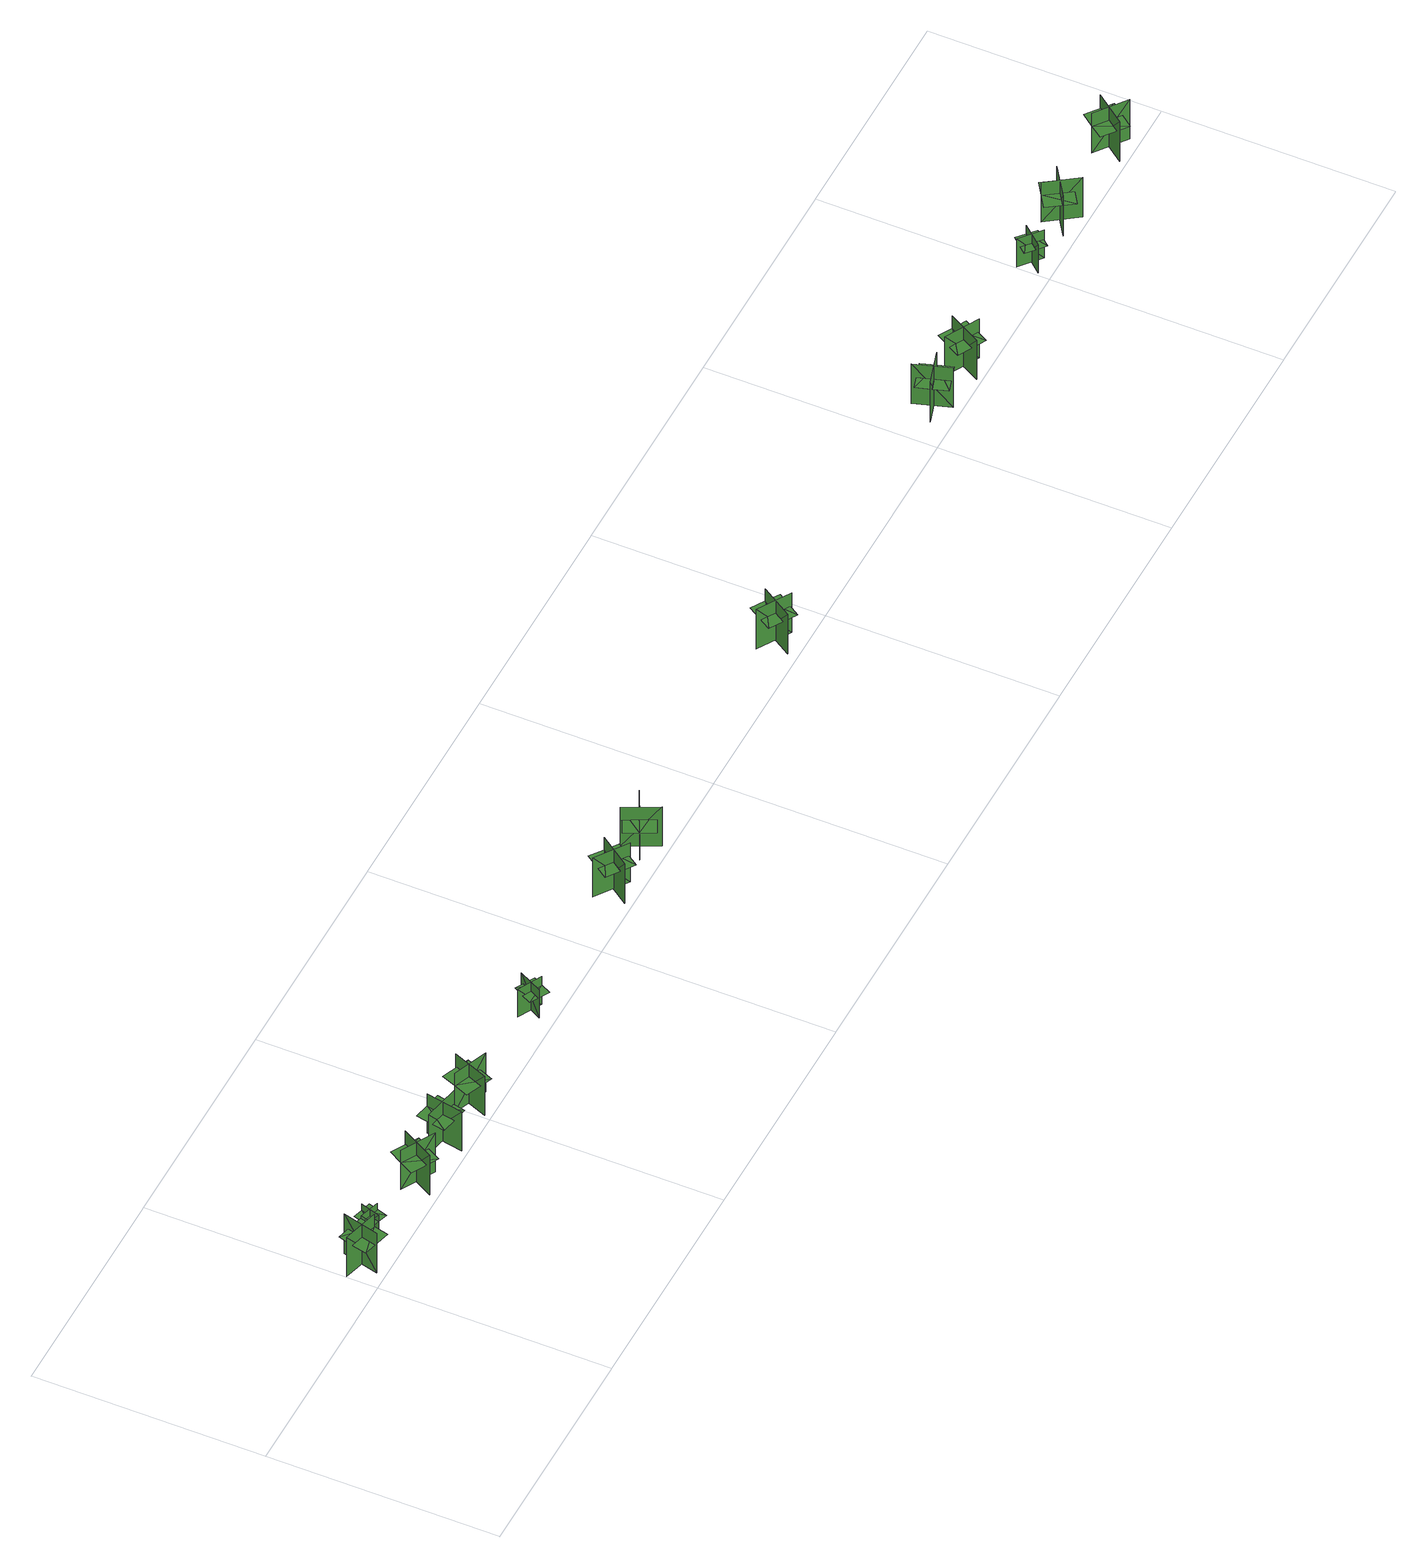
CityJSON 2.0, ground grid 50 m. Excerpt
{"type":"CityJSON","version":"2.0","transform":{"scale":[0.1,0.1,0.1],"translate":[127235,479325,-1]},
"CityObjects":{
"tree1":{"type":"SolitaryVegetationObject","geometry":[{"type":"MultiSurface","lod":"1","boundaries":[[[0,1,2]],[[0,2,3]],[[4,5,6]],[[4,6,7]],[[8,9,10]],[[8,10,11]],[[8,11,12]],[[8,12,13]]]}]},
"tree2":{"type":"SolitaryVegetationObject","geometry":[{"type":"MultiSurface","lod":"1","boundaries":[[[14,15,16]],[[14,16,17]],[[18,19,20]],[[18,20,21]],[[22,23,24]],[[22,24,25]],[[22,25,26]],[[22,26,27]]]}]},
"tree3":{"type":"SolitaryVegetationObject","geometry":[{"type":"MultiSurface","lod":"1","boundaries":[[[28,29,30]],[[28,30,31]],[[32,33,34]],[[32,34,35]],[[36,37,38]],[[36,38,39]],[[36,39,40]],[[36,40,41]]]}]},
"tree4":{"type":"SolitaryVegetationObject","geometry":[{"type":"MultiSurface","lod":"1","boundaries":[[[42,43,44]],[[42,44,45]],[[46,47,48]],[[46,48,49]],[[50,51,52]],[[50,52,53]],[[50,53,54]],[[50,54,55]]]}]},
"tree5":{"type":"SolitaryVegetationObject","geometry":[{"type":"MultiSurface","lod":"1","boundaries":[[[56,57,58]],[[56,58,59]],[[60,61,62]],[[60,62,63]],[[64,65,66]],[[64,66,67]],[[64,67,68]],[[64,68,69]]]}]},
"tree6":{"type":"SolitaryVegetationObject","geometry":[{"type":"MultiSurface","lod":"1","boundaries":[[[70,71,72]],[[70,72,73]],[[74,75,76]],[[74,76,77]],[[78,79,80]],[[78,80,81]],[[78,81,82]],[[78,82,83]]]}]},
"tree7":{"type":"SolitaryVegetationObject","geometry":[{"type":"MultiSurface","lod":"1","boundaries":[[[84,85,86]],[[84,86,87]],[[88,89,90]],[[88,90,91]],[[92,93,94]],[[92,94,95]],[[92,95,96]],[[92,96,97]]]}]},
"tree8":{"type":"SolitaryVegetationObject","geometry":[{"type":"MultiSurface","lod":"1","boundaries":[[[98,99,100]],[[98,100,101]],[[102,103,104]],[[102,104,105]],[[106,107,108]],[[106,108,109]],[[106,109,110]],[[106,110,111]]]}]},
"tree9":{"type":"SolitaryVegetationObject","geometry":[{"type":"MultiSurface","lod":"1","boundaries":[[[112,113,114]],[[112,114,115]],[[116,117,118]],[[116,118,119]],[[120,121,122]],[[120,122,123]],[[120,123,124]],[[120,124,125]]]}]},
"tree10":{"type":"SolitaryVegetationObject","geometry":[{"type":"MultiSurface","lod":"1","boundaries":[[[126,127,128]],[[126,128,129]],[[130,131,132]],[[130,132,133]],[[134,135,136]],[[134,136,137]],[[134,137,138]],[[134,138,139]]]}]},
"tree11":{"type":"SolitaryVegetationObject","geometry":[{"type":"MultiSurface","lod":"1","boundaries":[[[140,141,142]],[[140,142,143]],[[144,145,146]],[[144,146,147]],[[148,149,150]],[[148,150,151]],[[148,151,152]],[[148,152,153]]]}]},
"tree12":{"type":"SolitaryVegetationObject","geometry":[{"type":"MultiSurface","lod":"1","boundaries":[[[154,155,156]],[[154,156,157]],[[158,159,160]],[[158,160,161]],[[162,163,164]],[[162,164,165]],[[162,165,166]],[[162,166,167]]]}]},
"tree13":{"type":"SolitaryVegetationObject","geometry":[{"type":"MultiSurface","lod":"1","boundaries":[[[168,169,170]],[[168,170,171]],[[172,173,174]],[[172,174,175]],[[176,177,178]],[[176,178,179]],[[176,179,180]],[[176,180,181]]]}]},
"tree14":{"type":"SolitaryVegetationObject","geometry":[{"type":"MultiSurface","lod":"1","boundaries":[[[182,183,184]],[[182,184,185]],[[186,187,188]],[[186,188,189]],[[190,191,192]],[[190,192,193]],[[190,193,194]],[[190,194,195]]]}]}
},
"vertices":[
[37,19,0],[57,98,0],[57,98,109],[37,19,109],[81,46,0],[81,46,109],[3,67,109],[3,67,0],[81,46,75],[90,79,75],[27,95,75],[18,62,75],[10,30,75],[73,13,75],
[143,69,9],[100,82,9],[100,82,71],[143,69,71],[129,95,9],[116,53,9],[116,53,71],[129,95,71],[129,95,54],[107,101,54],[95,59,54],[116,53,54],[137,46,54],[150,89,54],
[304,86,6],[265,15,6],[265,15,114],[304,86,114],[254,72,6],[254,72,114],[325,32,114],[325,32,6],[254,72,80],[238,42,80],[294,10,80],[311,40,80],[328,69,80],[271,101,80],
[441,47,8],[361,63,8],[361,63,116],[441,47,116],[411,90,8],[411,90,116],[396,10,116],[396,10,8],[411,90,82],[378,97,82],[366,33,82],[399,26,82],[432,20,82],[445,84,82],
[536,89,3],[505,13,3],[505,13,111],[536,89,111],[488,68,3],[488,68,111],[563,38,111],[563,38,3],[488,68,77],[475,37,77],[535,12,77],[548,44,77],[561,75,77],[500,100,77],
[784,30,6],[811,81,6],[811,81,83],[784,30,83],[819,41,6],[819,41,83],[768,68,83],[768,68,6],[819,41,59],[831,62,59],[790,84,59],[778,63,59],[767,42,59],[808,19,59],
[1188,29,7],[1121,76,7],[1121,76,115],[1188,29,115],[1179,80,7],[1179,80,115],[1132,13,115],[1132,13,7],[1179,80,81],[1151,100,81],[1113,46,81],[1141,27,81],[1169,7,81],[1206,61,81],
[1263,86,10],[1299,13,10],[1299,13,118],[1263,86,118],[1247,36,10],[1247,36,118],[1320,72,118],[1320,72,10],[1247,36,84],[1262,6,84],[1320,34,84],[1305,65,84],[1290,95,84],[1232,67,84],
[1914,31,21],[1845,74,21],[1845,74,130],[1914,31,130],[1902,82,21],[1902,82,130],[1859,13,130],[1859,13,21],[1902,82,96],[1873,100,96],[1839,44,96],[1868,26,96],[1896,9,96],[1931,64,96],
[2598,13,15],[2573,91,15],[2573,91,124],[2598,13,124],[2622,60,15],[2622,60,124],[2544,36,124],[2544,36,15],[2622,60,89],[2612,92,89],[2549,73,89],[2560,40,89],[2570,8,89],[2632,27,89],
[2745,28,9],[2673,67,9],[2673,67,117],[2745,28,117],[2729,78,9],[2729,78,117],[2691,7,117],[2691,7,9],[2729,78,83],[2700,94,83],[2669,37,83],[2699,21,83],[2728,5,83],[2759,62,83],
[3040,30,10],[2996,68,10],[2996,68,87],[3040,30,87],[3037,67,10],[3037,67,87],[2999,23,87],[2999,23,10],[3037,67,63],[3019,83,63],[2988,48,63],[3006,32,63],[3025,16,63],[3055,51,63],
[3177,69,9],[3110,23,9],[3110,23,118],[3177,69,118],[3126,78,9],[3126,78,118],[3172,11,118],[3172,11,9],[3126,78,83],[3098,59,83],[3134,5,83],[3162,24,83],[3190,44,83],[3154,97,83],
[3388,77,8],[3338,12,8],[3338,12,117],[3388,77,117],[3336,70,8],[3336,70,117],[3401,20,117],[3401,20,8],[3336,70,82],[3316,43,82],[3367,3,82],[3388,30,82],[3409,57,82],[3357,97,82]
]}
